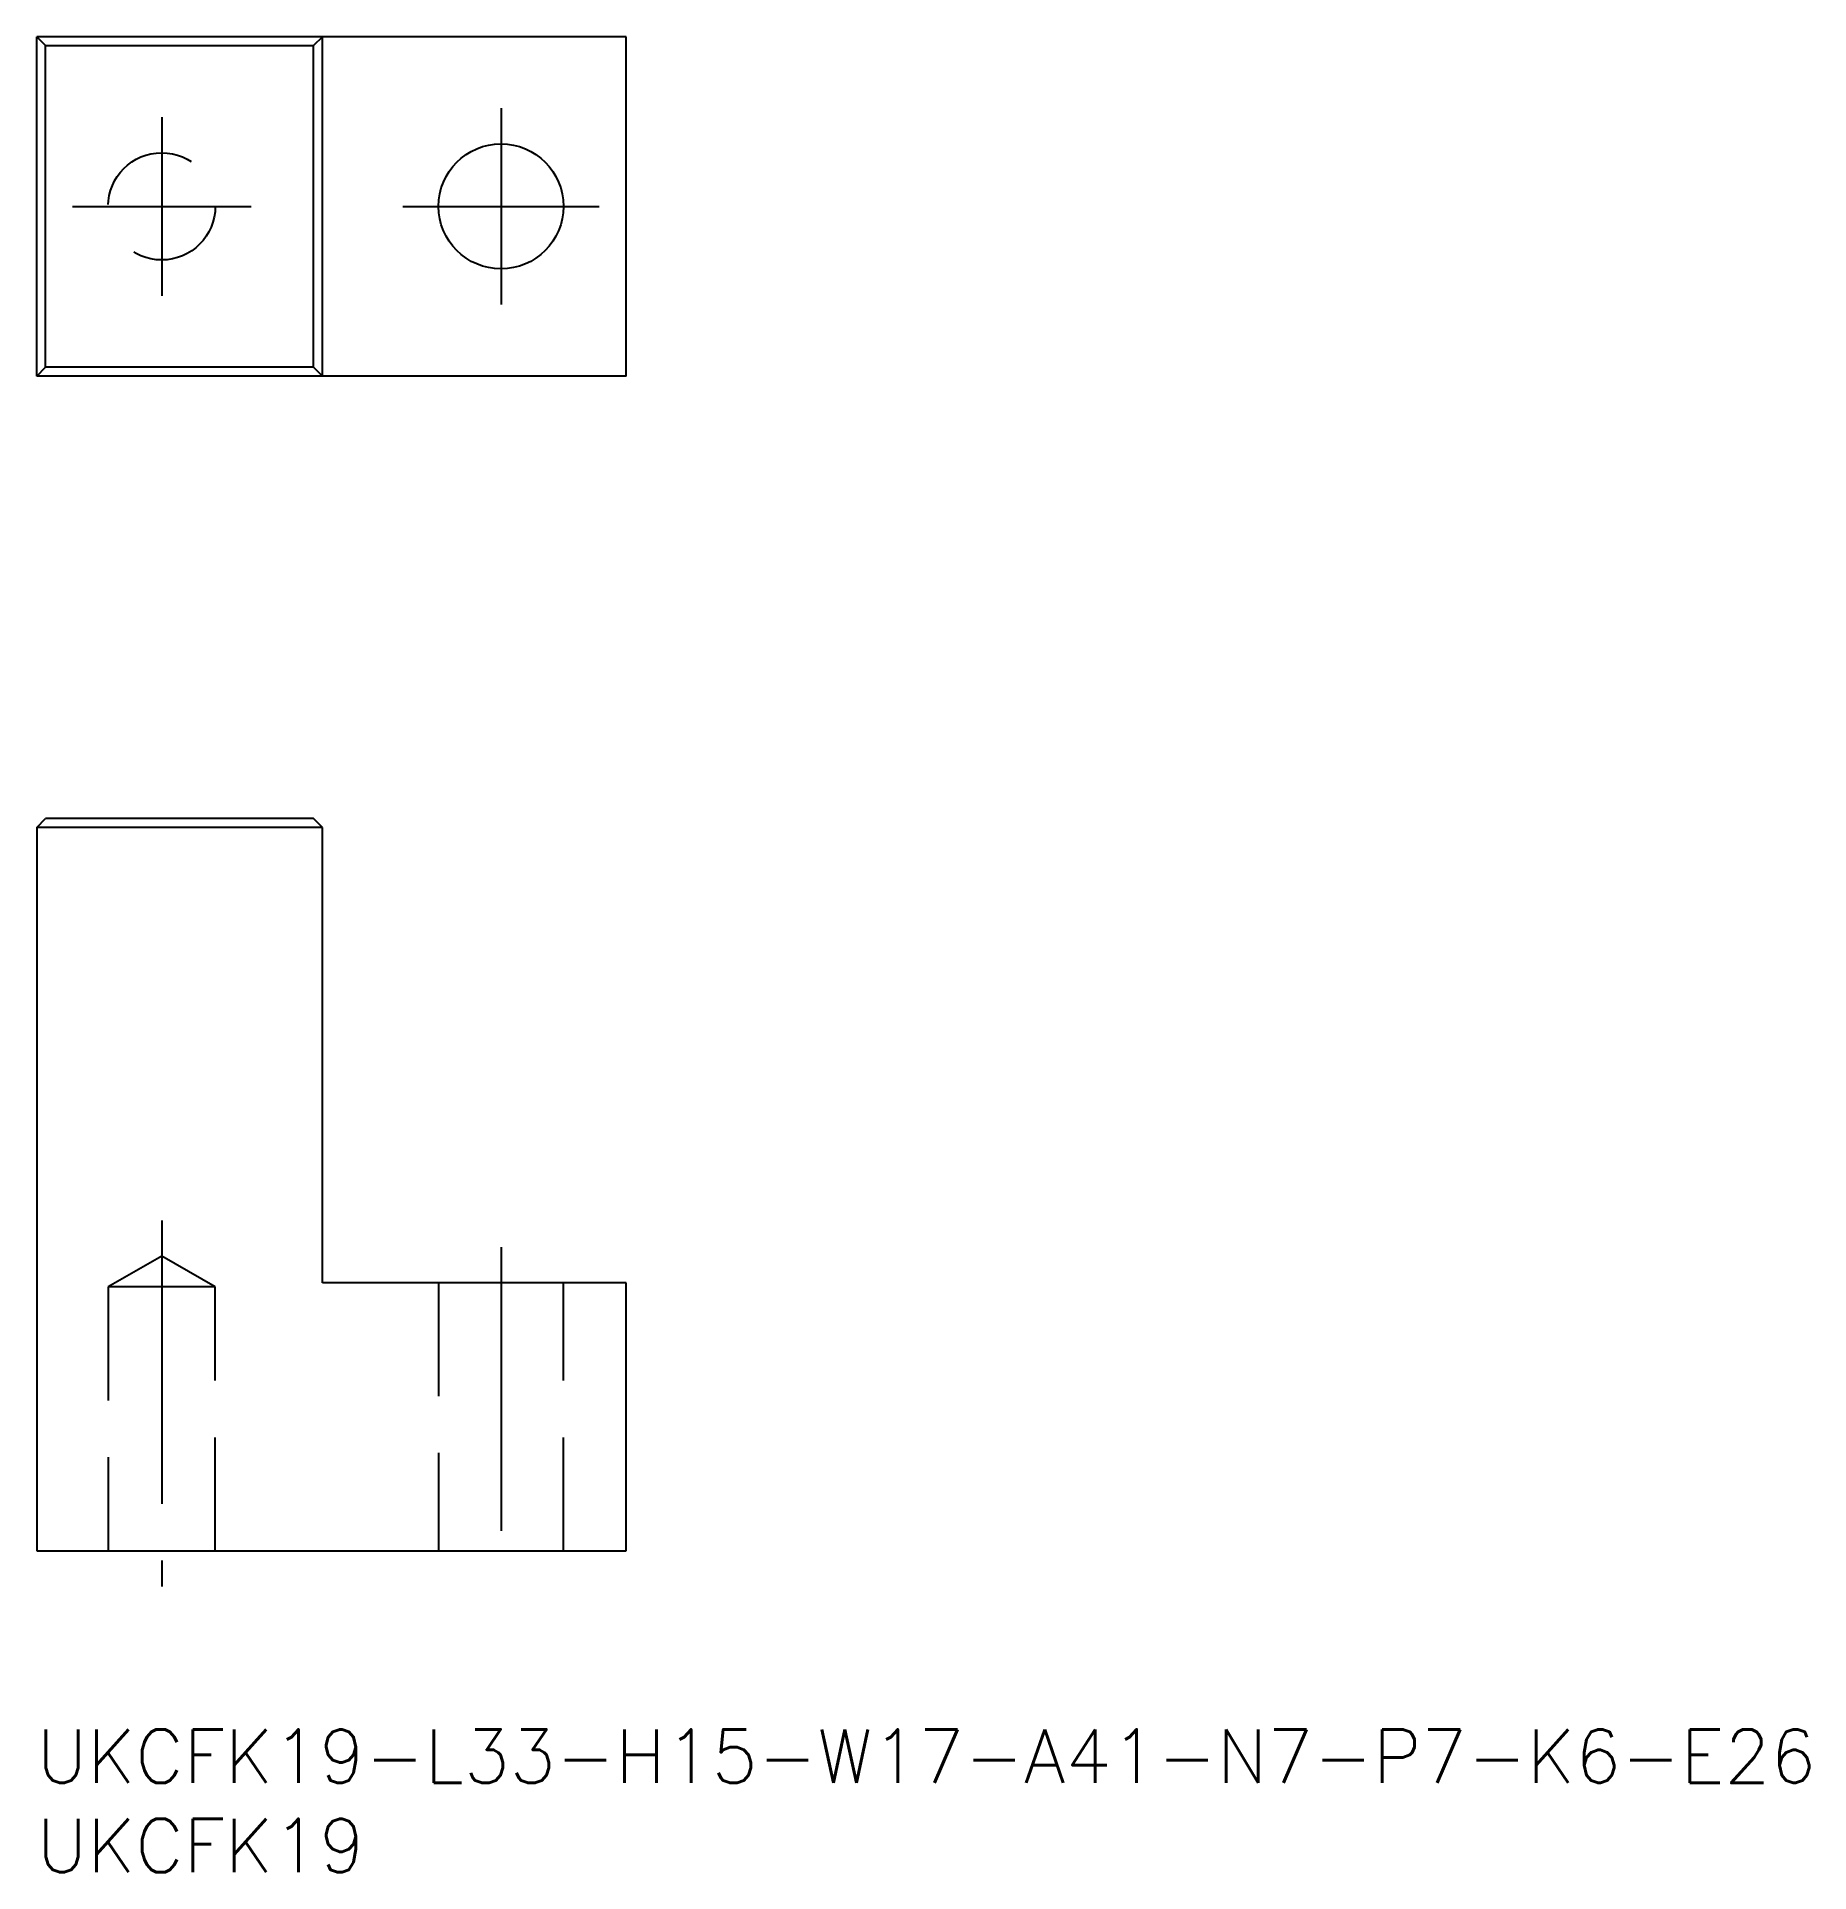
# Model space of a CAD drawing. Extents: x 0 to 99, y -8 to 95.
import ezdxf

# ---------------------------------------------------------------- set-up
doc = ezdxf.new("R2010")
doc.units = 0
doc.header["$LTSCALE"] = 0.5
doc.linetypes.add('CENTER', pattern=[50.8, 31.75, -6.35, 6.35, -6.35])
doc.linetypes.add('DASHED', pattern=[19.05, 12.7, -6.35])
for name, color, linetype in [('MSM_CENTER', 1, 'CENTER'), ('MSM_CONTINUOUS', 7, 'CONTINUOUS'), ('MSM_DASHED', 4, 'DASHED'), ('MSM_PART_NUMBER', 7, 'CONTINUOUS')]:
    doc.layers.add(name, color=color, linetype=linetype)
doc.styles.get("Standard").update_dxf_attribs({"font": 'txt.shx', "height": 1, "bigfont": 'bigfont.shx'})

# ---------------------------------------------------------------- blocks, each defined once
blk = doc.blocks.new('*U22')
at = {"layer": 'MSM_PART_NUMBER'}
blk.add_text('UKCFK19-L33-H15-W17-A41-N7-P7-K6-E26', height=3, dxfattribs=at).set_placement((0, -3))
blk = doc.blocks.new('*U23')
at = {"layer": 'MSM_PART_NUMBER'}
blk.add_text('UKCFK19', height=3, dxfattribs=at).set_placement((0, -8))

msp = doc.modelspace()

# ---------------------------------------------------------------- linework, layer by layer
at = {"layer": 'MSM_CENTER'}
for p, q in [((26, 90.77), (26, 79.77)), ((7, 90.27), (7, 80.27)), ((2, 85.27), (12, 85.27)), ((20.5, 85.27), (31.5, 85.27)), ((7, 28.5), (7, 8)), ((26, 27), (26, 8))]:
    msp.add_line(p, q, dxfattribs=at)
at = {"layer": 'MSM_CONTINUOUS'}
for p, q in [((33, 94.77), (0, 94.77)), ((0, 75.77), (0, 94.77)), ((0.5, 94.27), (0, 94.77)), ((16, 94.77), (15.5, 94.27)), ((16, 75.77), (16, 94.77)), ((33, 75.77), (33, 94.77)), ((0.5, 76.27), (0.5, 94.27)), ((0.5, 94.27), (15.5, 94.27)), ((15.5, 76.27), (15.5, 94.27)), ((0, 75.77), (0.5, 76.27)), ((15.5, 76.27), (0.5, 76.27)), ((16, 75.77), (15.5, 76.27)), ((33, 75.77), (0, 75.77)), ((0, 50.5), (0.5, 51)), ((0, 50.5), (0, 10)), ((16, 50.5), (0, 50.5)), ((15.5, 51), (0.5, 51)), ((16, 50.5), (15.5, 51)), ((16, 25), (16, 50.5)), ((33, 25), (16, 25)), ((33, 10), (33, 25)), ((0, 10), (33, 10))]:
    msp.add_line(p, q, dxfattribs=at)
msp.add_circle((26, 85.27), 3.5, dxfattribs=at)
at = {"layer": 'MSM_DASHED'}
for p, q in [((7, 26.5), (4, 24.77)), ((10, 24.77), (7, 26.5)), ((10, 24.77), (4, 24.77)), ((4, 24.77), (4, 10)), ((10, 10), (10, 24.77)), ((22.5, 25), (22.5, 10)), ((29.5, 10), (29.5, 25))]:
    msp.add_line(p, q, dxfattribs=at)
msp.add_circle((7, 85.27), 3, dxfattribs=at)

# ---------------------------------------------------------------- block references
at = {"layer": 'MSM_CONTINUOUS'}
for name in ['*U22', '*U23']:
    msp.add_blockref(name, (0, 0), dxfattribs=at)

doc.saveas('drawing.dxf')
